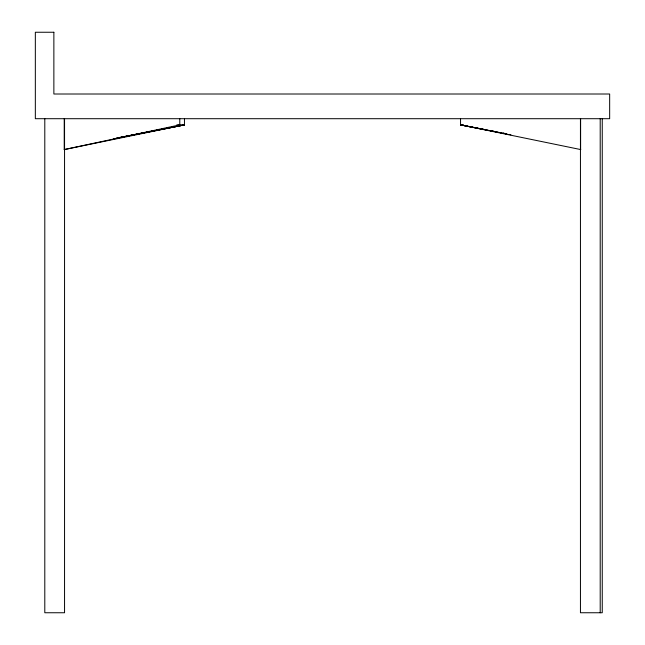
<?xml version="1.0" encoding="UTF-8"?>
<svg xmlns="http://www.w3.org/2000/svg" width="645" height="645" viewBox="0 0 645 645"><rect width="100%" height="100%" fill="white"/><g stroke="black" fill="none" stroke-linecap="round" stroke-linejoin="round"><path stroke-width="0.97" d="M64.218 118.704L64.218 149.584L179.794 124.88L179.794 118.704M113.335 138.885L184.454 124.88L184.454 118.704M116.358 138.199L184.454 124.88L176.778 124.88M119.365 137.522L184.454 124.88L64.218 149.584M463.537 124.88L460.546 124.88L460.546 118.704M485.201 129.669L460.546 124.88L580.782 149.584M490.127 130.629L495.062 131.588M499.996 132.539L504.922 133.499M488.176 130.29L460.546 124.88L501.044 132.854M490.152 130.669L498.045 132.217M502.979 133.184L506.93 133.95M503.019 133.249L506.97 134.023M508.945 134.41L510.921 134.805M602.253 118.704L602.253 612.75L580.444 612.75L580.444 118.704M600.205 118.704L600.205 612.75M580.613 118.704L580.613 149.584M64.556 118.704L64.556 612.75L44.795 612.75L44.795 118.704M53.866 32.25L35.338 32.25L35.338 118.704L609.662 118.704L609.662 94.009L53.866 94.009L53.866 32.25"/></g></svg>
